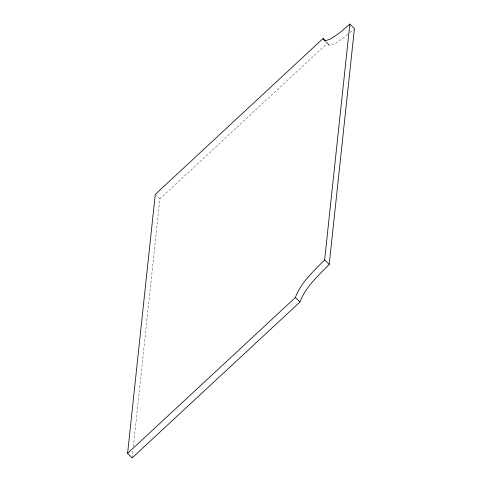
<?xml version="1.0" encoding="UTF-8"?>
<svg xmlns="http://www.w3.org/2000/svg" width="482" height="482" viewBox="0 0 482 482"><rect width="100%" height="100%" fill="white"/><g stroke="black" fill="none" stroke-linecap="round" stroke-linejoin="round"><path stroke-width="0.36" stroke-dasharray="2.41 1.81" d="M132.164 457.9L132.966 450.417M133.363 446.669L159.843 198.897L327.646 43.012L326.121 41.512M347.709 34.336L343.793 37.68L334.972 43.603L329.302 45.477L325.229 41.476M349.944 32.427L353.3 29.559M155.258 194.397L159.843 198.897M327.646 43.012L329.302 45.477"/><path stroke-width="0.72" d="M323.061 38.512L324.723 40.976L330.393 39.102L339.208 33.174L349.836 24.1L354.421 28.607L329.224 264.377C318.234 275.716 305.618 286.88 299.967 302.015L132.164 457.9L127.579 453.393L155.258 194.397L323.061 38.512L325.609 41.012M127.579 453.393L295.382 297.508C301.039 282.374 313.649 271.215 324.639 259.87L349.836 24.1M324.639 259.87L329.224 264.377M295.382 297.508L299.967 302.015"/></g></svg>
